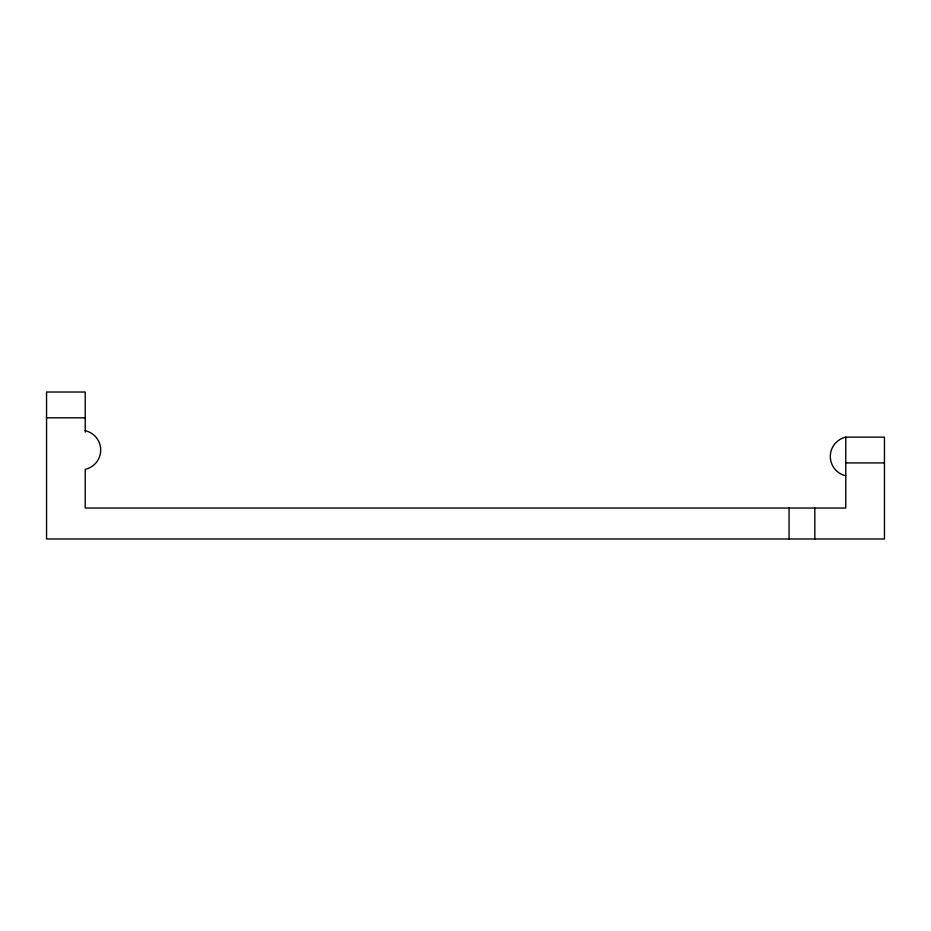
<?xml version="1.0" encoding="UTF-8"?>
<svg xmlns="http://www.w3.org/2000/svg" width="931" height="931" viewBox="0 0 931 931"><rect width="100%" height="100%" fill="white"/><g stroke="black" fill="none" stroke-linecap="round" stroke-linejoin="round"><path stroke-width="1.4" d="M46.55 417.81L85.221 417.81M85.221 430.692A19.819 19.819 0 0 1 85.221 469.364L85.221 508.035L845.779 508.035L845.779 437.139L884.45 437.139L884.45 538.979L46.55 538.979L46.55 392.021L85.221 392.021L85.221 432.124M845.779 462.916L884.45 462.916M814.834 508.035L814.834 538.979M789.057 508.035L789.057 538.979M845.779 475.811A19.819 19.819 0 0 1 845.779 437.139"/></g></svg>
